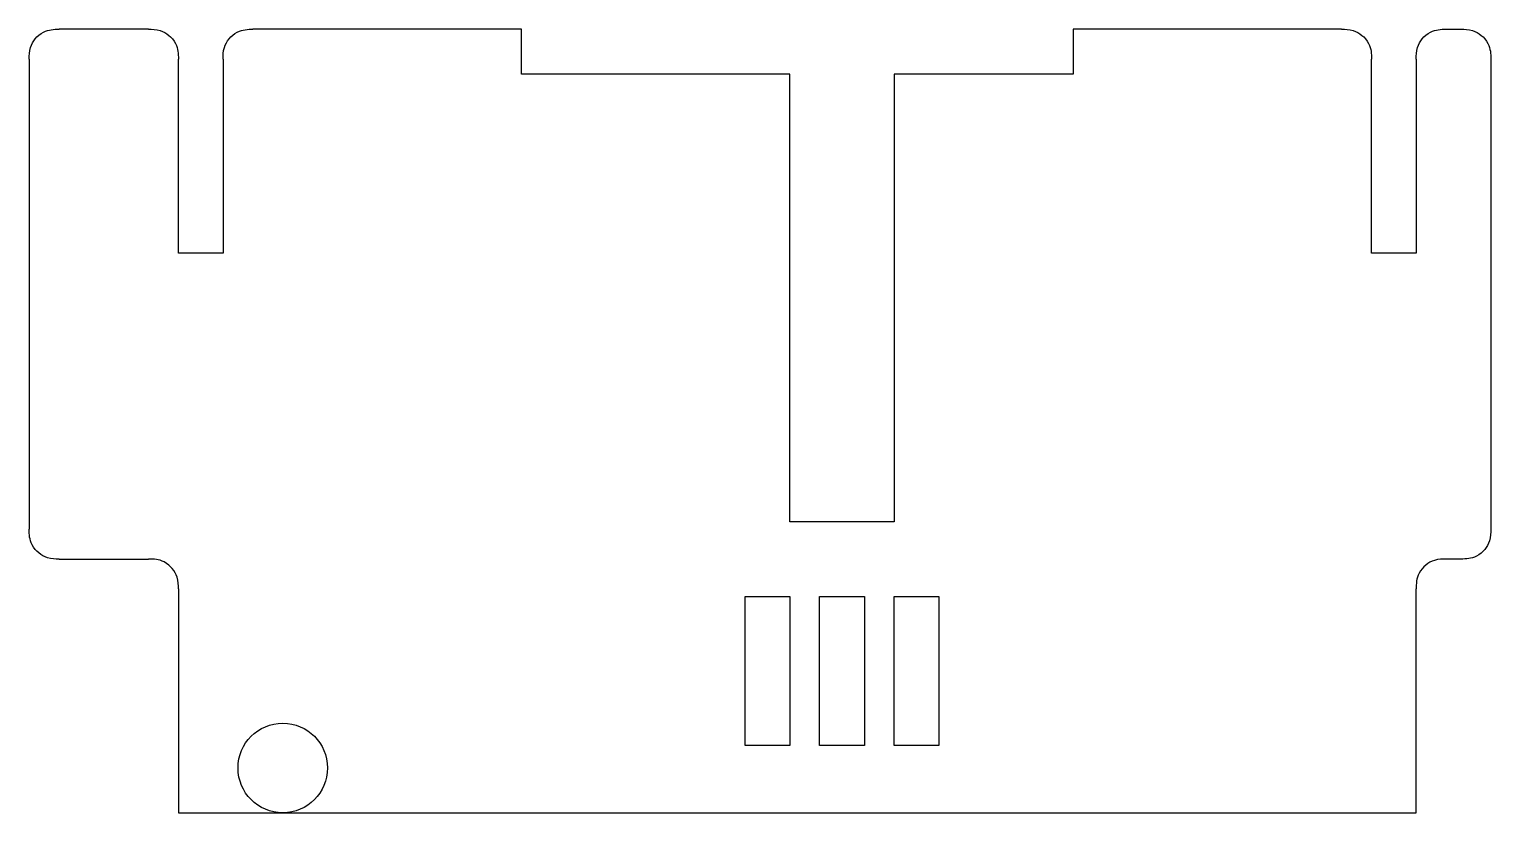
# Model space of a CAD drawing. Header units: millimetres. Extents: x -98 to 0, y -19 to 33.5.
import ezdxf

# ---------------------------------------------------------------- set-up
doc = ezdxf.new("R2010")
doc.units = ezdxf.units.MM

msp = doc.modelspace()

# ---------------------------------------------------------------- linework, layer by layer
for p, q in [((-90, 33.5), (-96, 33.5)), ((-3, 33.5), (-2, 33.5)), ((-98, 31.5), (-98, 0)), ((0, 31.5), (0, 0)), ((-96, -2), (-90, -2)), ((-2, -2), (-3, -2))]:
    msp.add_line(p, q)
for points in [[(-10, 33.5), (-28, 33.5), (-28, 30.5), (-40, 30.5), (-40, 0.5), (-47, 0.5), (-47, 30.5), (-65, 30.5), (-65, 33.5), (-83, 33.5)], [(-10, 33.5), (-28, 33.5), (-28, 30.5), (-40, 30.5), (-40, 0.5), (-47, 0.5), (-47, 30.5), (-65, 30.5), (-65, 33.5), (-83, 33.5)], [(-85, 31.5), (-85, 18.5), (-88, 18.5), (-88, 31.5)], [(-85, 31.5), (-85, 18.5), (-88, 18.5), (-88, 31.5)], [(-5, 31.5), (-5, 18.5), (-8, 18.5), (-8, 31.5)], [(-5, 31.5), (-5, 18.5), (-8, 18.5), (-8, 31.5)], [(-88, -4), (-88, -19), (-81, -19), (-5, -19), (-5, -4)], [(-88, -4), (-88, -19), (-81, -19), (-5, -19), (-5, -4)]]:
    msp.add_lwpolyline(points)
for points in [[(-50, -14.5), (-50, -4.5), (-47, -4.5), (-47, -14.5)], [(-45, -14.5), (-45, -4.5), (-42, -4.5), (-42, -14.5)], [(-40, -14.5), (-40, -4.5), (-37, -4.5), (-37, -14.5)]]:
    msp.add_lwpolyline(points, close=True)
msp.add_circle((-81, -16), 3)
for points in [[(-98, 31.5), (-98, 31.743), (-98, 32.003), (-97.846, 32.493), (-97.74, 32.685), (-97.456, 33.024), (-97.273, 33.186), (-96.86, 33.4), (-96.684, 33.447), (-96.345, 33.5), (-96.17, 33.5), (-96, 33.5)], [(-90, 33.5), (-89.757, 33.5), (-89.497, 33.5), (-89.007, 33.346), (-88.815, 33.24), (-88.476, 32.956), (-88.314, 32.773), (-88.1, 32.36), (-88.053, 32.184), (-88, 31.845), (-88, 31.67), (-88, 31.5)], [(-85, 31.5), (-85, 31.743), (-85, 32.003), (-84.846, 32.493), (-84.74, 32.685), (-84.456, 33.024), (-84.273, 33.186), (-83.86, 33.4), (-83.684, 33.447), (-83.345, 33.5), (-83.17, 33.5), (-83, 33.5)], [(-10, 33.5), (-9.757, 33.5), (-9.497, 33.5), (-9.007, 33.346), (-8.815, 33.24), (-8.476, 32.956), (-8.314, 32.773), (-8.1, 32.36), (-8.053, 32.184), (-8, 31.845), (-8, 31.67), (-8, 31.5)], [(-5, 31.5), (-5, 31.743), (-5, 32.003), (-4.846, 32.493), (-4.74, 32.685), (-4.456, 33.024), (-4.273, 33.186), (-3.86, 33.4), (-3.684, 33.447), (-3.345, 33.5), (-3.17, 33.5), (-3, 33.5)], [(-2, 33.5), (-1.757, 33.5), (-1.497, 33.5), (-1.007, 33.346), (-0.815, 33.24), (-0.476, 32.956), (-0.314, 32.773), (-0.1, 32.36), (-0.053, 32.184), (0, 31.845), (0, 31.67), (0, 31.5)], [(0, 0), (0, -0.243), (0, -0.503), (-0.154, -0.993), (-0.26, -1.185), (-0.544, -1.524), (-0.727, -1.686), (-1.14, -1.9), (-1.316, -1.947), (-1.655, -2), (-1.83, -2), (-2, -2)], [(-96, -2), (-96.243, -2), (-96.503, -2), (-96.993, -1.846), (-97.185, -1.74), (-97.524, -1.456), (-97.686, -1.273), (-97.9, -0.86), (-97.947, -0.684), (-98, -0.345), (-98, -0.17), (-98, 0)], [(-88, -4), (-88, -3.757), (-88, -3.497), (-88.154, -3.007), (-88.26, -2.815), (-88.544, -2.476), (-88.727, -2.314), (-89.14, -2.1), (-89.316, -2.053), (-89.655, -2), (-89.83, -2), (-90, -2)], [(-3, -2), (-3.243, -2), (-3.503, -2), (-3.993, -2.154), (-4.185, -2.26), (-4.524, -2.544), (-4.686, -2.727), (-4.9, -3.14), (-4.947, -3.316), (-5, -3.655), (-5, -3.83), (-5, -4)]]:
    msp.add_open_spline(points, degree=3, knots=[0, 0, 0, 0, 0.0729016, 0.0729016, 0.1284561, 0.1284561, 0.1795688, 0.1795688, 0.2215881, 0.2215881, 0.2719873, 0.2719873, 0.2719873, 0.2719873])

doc.saveas('drawing.dxf')
